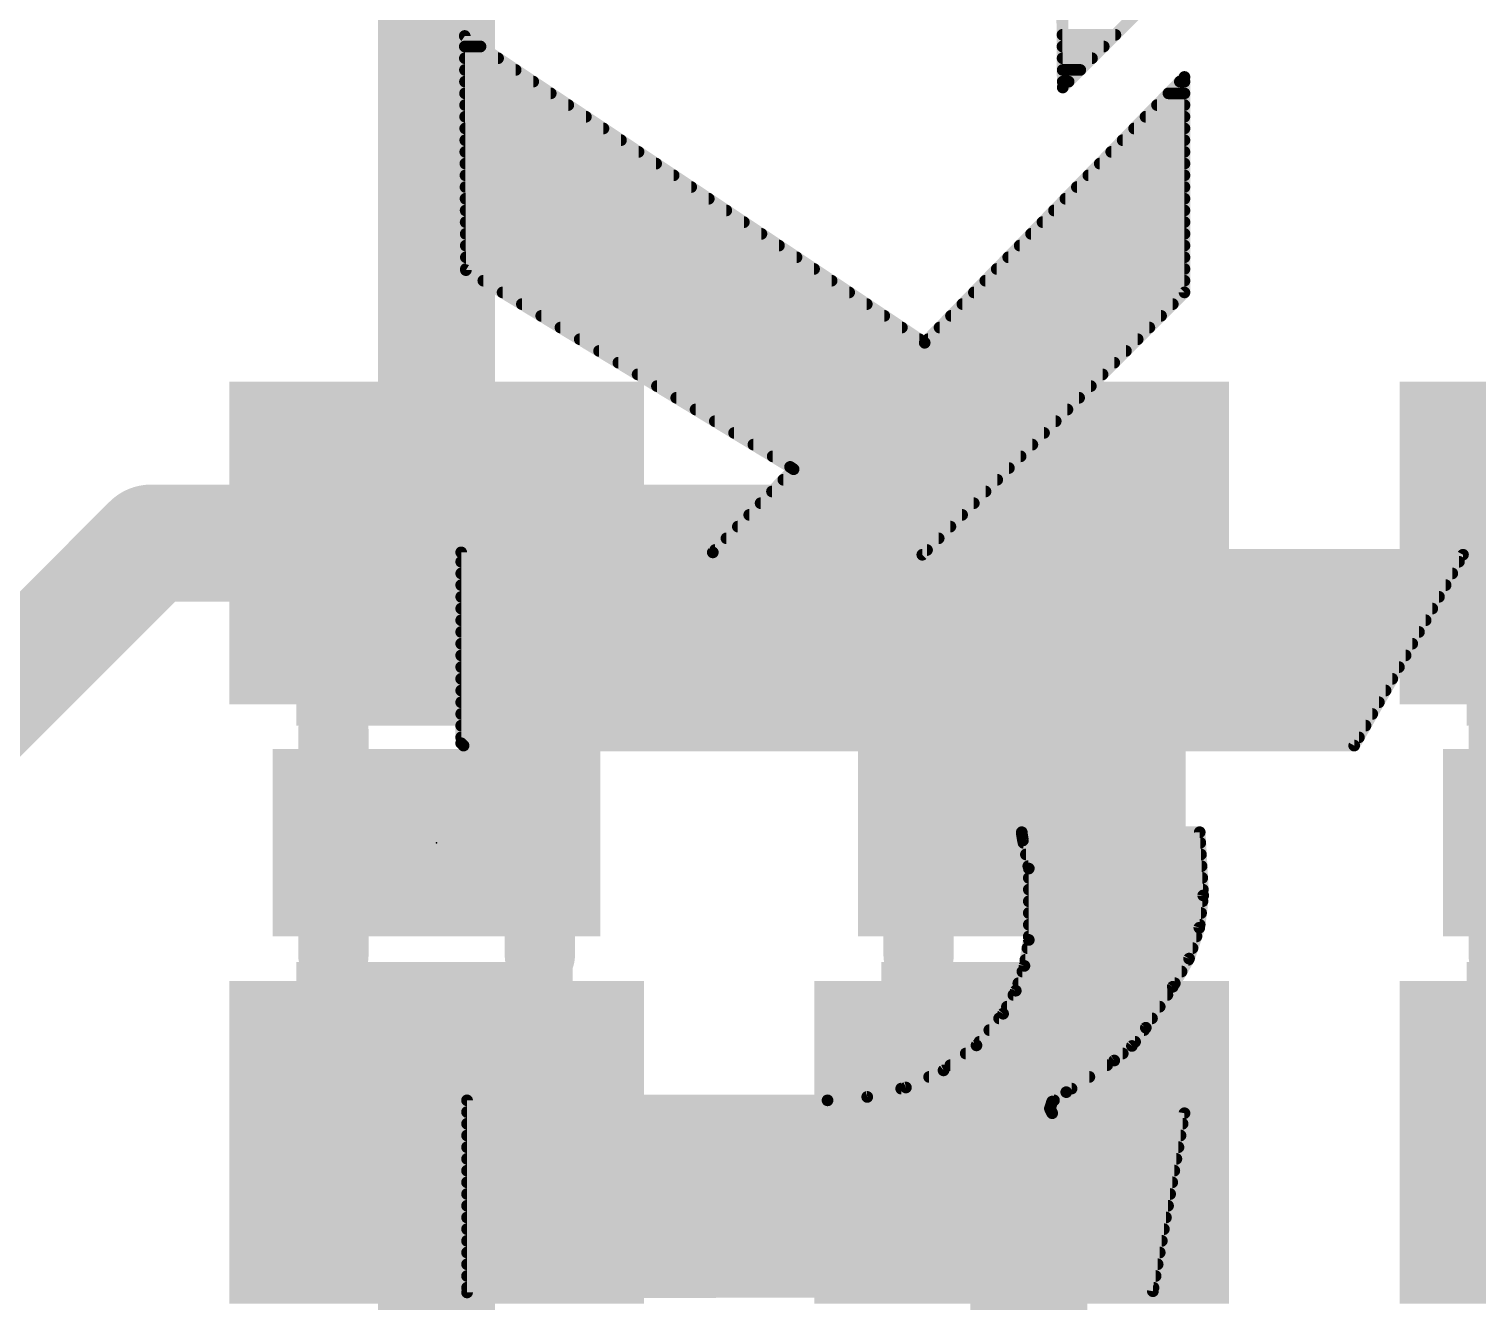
# Model space of a CAD drawing. Extents: x -15.4 to 59.8, y -10.2 to 15.4.
# Drawn here: x 6.735 to 9.878, y 6.626 to 9.385 of the extents above; entities that cross this region are included whole.
import ezdxf

# ---------------------------------------------------------------- set-up
doc = ezdxf.new("R2010")
doc.units = 0
for name, color, linetype in [('1', 12, 'CONTINUOUS'), ('21', 41, 'CONTINUOUS'), ('22', 40, 'CONTINUOUS'), ('23', 53, 'CONTINUOUS'), ('51', 53, 'CONTINUOUS')]:
    doc.layers.add(name, color=color, linetype=linetype)

# ---------------------------------------------------------------- blocks, each defined once
blk = doc.blocks.new('RECT')
blk.add_solid([(-0.5, -0.5), (0.5, -0.5), (-0.5, 0.5), (0.5, 0.5)])

msp = doc.modelspace()

# ---------------------------------------------------------------- linework, layer by layer
at = {"layer": '1', "const_width": 0.254}
for points in [[(7.62, 10.28), (7.62, 8.27)], [(5.223, 6.493), (7, 8.27)], [(7.62, 8.27), (7, 8.27)], [(7.62, 8.27), (8.89, 8.27)], [(7.62, 6.97), (7.62, 4.46)], [(8.89, 6.97), (8.905, 6.97)], [(8.905, 6.97), (8.905, 6.335)]]:
    msp.add_lwpolyline(points, dxfattribs=at)
at = {"layer": '1', "const_width": 0.127}
for points in [[(7, 8.3335, 1), (7, 8.2065)], [(7.0449, 8.2251, 1), (6.9551, 8.3149)], [(7.62, 8.3335, 1), (7.62, 8.2065)], [(7.62, 8.2065, 1), (7.62, 8.3335)], [(8.89, 8.2065, 1), (8.89, 8.3335)], [(7.5565, 8.27, 1), (7.6835, 8.27)], [(7.6835, 6.97, 1), (7.5565, 6.97)], [(8.89, 7.0335, 1), (8.89, 6.9065)], [(8.9685, 6.97, 1), (8.8415, 6.97)], [(8.905, 6.9065, 1), (8.905, 7.0335)]]:
    msp.add_lwpolyline(points, format="xyb", dxfattribs=at)
at = {"layer": '22', "const_width": 0.0254}
for points in [[(8.9764, 9.6571), (8.9789, 9.2583)], [(8.9789, 9.2583), (9.2456, 9.525)], [(8.6792, 8.7046), (7.681, 9.3701)], [(7.681, 9.3701), (7.6835, 8.8621)], [(8.9782, 9.3726), (9.0932, 9.3726)], [(7.6811, 9.3472), (7.7153, 9.3472)], [(7.6812, 9.3218), (7.7534, 9.3218)], [(8.9783, 9.3472), (9.0678, 9.3472)], [(8.9785, 9.3218), (9.0424, 9.3218)], [(7.6814, 9.2964), (7.7915, 9.2964)], [(8.9787, 9.2964), (9.017, 9.2964)], [(7.6815, 9.271), (7.8296, 9.271)], [(9.2431, 9.2812), (8.6792, 8.7046)], [(8.9788, 9.271), (8.9916, 9.271)], [(9.2331, 9.271), (9.2431, 9.271)], [(9.2431, 8.8138), (9.2431, 9.2812)], [(7.6816, 9.2456), (7.8677, 9.2456)], [(9.2083, 9.2456), (9.2431, 9.2456)], [(7.6817, 9.2202), (7.9058, 9.2202)], [(9.1834, 9.2202), (9.2431, 9.2202)], [(7.6819, 9.1948), (7.9439, 9.1948)], [(7.682, 9.1694), (7.982, 9.1694)], [(9.1338, 9.1694), (9.2431, 9.1694)], [(9.1586, 9.1948), (9.2431, 9.1948)], [(7.6821, 9.144), (8.0201, 9.144)], [(9.1089, 9.144), (9.2431, 9.144)], [(7.6822, 9.1186), (8.0582, 9.1186)], [(9.0841, 9.1186), (9.2431, 9.1186)], [(7.6824, 9.0932), (8.0963, 9.0932)], [(9.0592, 9.0932), (9.2431, 9.0932)], [(7.6825, 9.0678), (8.1344, 9.0678)], [(7.6826, 9.0424), (8.1725, 9.0424)], [(9.0096, 9.0424), (9.2431, 9.0424)], [(9.0344, 9.0678), (9.2431, 9.0678)], [(7.6827, 9.017), (8.2106, 9.017)], [(8.9847, 9.017), (9.2431, 9.017)], [(7.6829, 8.9916), (8.2487, 8.9916)], [(8.9599, 8.9916), (9.2431, 8.9916)], [(7.683, 8.9662), (8.2868, 8.9662)], [(8.935, 8.9662), (9.2431, 8.9662)], [(7.6831, 8.9408), (8.3249, 8.9408)], [(7.6832, 8.9154), (8.363, 8.9154)], [(8.8854, 8.9154), (9.2431, 8.9154)], [(8.9102, 8.9408), (9.2431, 8.9408)], [(7.6834, 8.89), (8.4011, 8.89)], [(8.8605, 8.89), (9.2431, 8.89)], [(7.6835, 8.8646), (8.4392, 8.8646)], [(7.6835, 8.8621), (8.3871, 8.4353)], [(8.8357, 8.8646), (9.2431, 8.8646)], [(7.7213, 8.8392), (8.4773, 8.8392)], [(8.8108, 8.8392), (9.2431, 8.8392)], [(7.7631, 8.8138), (8.5154, 8.8138)], [(7.805, 8.7884), (8.5535, 8.7884)], [(8.6741, 8.2448), (9.2431, 8.8138)], [(8.7612, 8.7884), (9.2177, 8.7884)], [(8.786, 8.8138), (9.2431, 8.8138)], [(7.8469, 8.763), (8.5916, 8.763)], [(8.7363, 8.763), (9.1923, 8.763)], [(7.8887, 8.7376), (8.6297, 8.7376)], [(8.7115, 8.7376), (9.1669, 8.7376)], [(7.9306, 8.7122), (8.6678, 8.7122)], [(8.6866, 8.7122), (9.1415, 8.7122)], [(7.9725, 8.6868), (9.1161, 8.6868)], [(8.0144, 8.6614), (9.0907, 8.6614)], [(8.0562, 8.636), (9.0653, 8.636)], [(8.0981, 8.6106), (9.0399, 8.6106)], [(8.14, 8.5852), (9.0145, 8.5852)], [(8.1819, 8.5598), (8.9891, 8.5598)], [(8.2237, 8.5344), (8.9637, 8.5344)], [(8.2656, 8.509), (8.9383, 8.509)], [(8.3075, 8.4836), (8.9129, 8.4836)], [(8.3493, 8.4582), (8.8875, 8.4582)], [(8.3947, 8.4303), (8.2194, 8.2499)], [(8.3871, 8.4353), (8.3947, 8.4303)], [(8.3909, 8.4328), (8.8621, 8.4328)], [(8.3478, 8.382), (8.8113, 8.382)], [(8.3725, 8.4074), (8.8367, 8.4074)], [(8.3231, 8.3566), (8.7859, 8.3566)], [(8.2984, 8.3312), (8.7605, 8.3312)], [(8.2737, 8.3058), (8.7351, 8.3058)], [(8.2244, 8.255), (8.6843, 8.255)], [(8.249, 8.2804), (8.7097, 8.2804)], [(8.2194, 8.2499), (7.6733, 8.2499)], [(7.6733, 8.2499), (7.6733, 7.8359)], [(7.6733, 8.2296), (9.8389, 8.2296)], [(9.8476, 8.2448), (8.6741, 8.2448)], [(9.6114, 7.8308), (9.8476, 8.2448)], [(7.6733, 8.2042), (9.8244, 8.2042)], [(7.6733, 8.1788), (9.8099, 8.1788)], [(7.6733, 8.1534), (9.7955, 8.1534)], [(7.6733, 8.128), (9.781, 8.128)], [(7.6733, 8.1026), (9.7665, 8.1026)], [(7.6733, 8.0772), (9.752, 8.0772)], [(7.6733, 8.0518), (9.7375, 8.0518)], [(7.6733, 8.0264), (9.723, 8.0264)], [(7.6733, 8.001), (9.7085, 8.001)], [(7.6733, 7.9756), (9.694, 7.9756)], [(7.6733, 7.9502), (9.6795, 7.9502)], [(7.6733, 7.9248), (9.665, 7.9248)], [(7.6733, 7.8994), (9.6505, 7.8994)], [(7.6733, 7.874), (9.636, 7.874)], [(7.6733, 7.8486), (9.6216, 7.8486)], [(7.6733, 7.8359), (7.6784, 7.8308)], [(7.6784, 7.8308), (9.6114, 7.8308)], [(9.2761, 7.6429), (8.89, 7.6429)], [(8.89, 7.6429), (8.89, 7.6403)], [(8.89, 7.6403), (8.8925, 7.6251)], [(8.8925, 7.6251), (8.9052, 7.5641)], [(9.2837, 7.5057), (9.2761, 7.6429)], [(8.8936, 7.62), (9.2774, 7.62)], [(8.8989, 7.5946), (9.2788, 7.5946)], [(8.9041, 7.5692), (9.2802, 7.5692)], [(8.9052, 7.5641), (8.9052, 7.4092)], [(8.9052, 7.5438), (9.2816, 7.5438)], [(8.9052, 7.5184), (9.283, 7.5184)], [(9.2753, 7.4356), (9.2837, 7.5057)], [(8.9052, 7.493), (9.2822, 7.493)], [(8.9052, 7.4676), (9.2791, 7.4676)], [(8.9052, 7.4422), (9.2761, 7.4422)], [(8.9052, 7.4092), (8.8957, 7.353)], [(8.9052, 7.4168), (9.269, 7.4168)], [(9.253, 7.3687), (9.2753, 7.4356)], [(8.9022, 7.3914), (9.2605, 7.3914)], [(8.8957, 7.353), (8.8769, 7.2991)], [(8.8979, 7.366), (9.2514, 7.366)], [(9.2177, 7.3076), (9.253, 7.3687)], [(8.8825, 7.3152), (9.2221, 7.3152)], [(8.8914, 7.3406), (9.2368, 7.3406)], [(8.8769, 7.2991), (8.8494, 7.2492)], [(8.8718, 7.2898), (9.206, 7.2898)], [(9.1592, 7.2187), (9.2177, 7.3076)], [(8.8494, 7.2492), (8.7917, 7.1805)], [(8.8578, 7.2644), (9.1893, 7.2644)], [(8.8408, 7.239), (9.1726, 7.239)], [(9.129, 7.1792), (9.1592, 7.2187)], [(8.7981, 7.1882), (9.1359, 7.1882)], [(8.8195, 7.2136), (9.1553, 7.2136)], [(8.7917, 7.1805), (8.7202, 7.1262)], [(8.7683, 7.1628), (9.1091, 7.1628)], [(9.0907, 7.1476), (9.129, 7.1792)], [(8.7202, 7.1262), (8.6385, 7.0891)], [(8.7349, 7.1374), (9.0752, 7.1374)], [(8.9865, 7.079), (9.0907, 7.1476)], [(8.6889, 7.112), (9.0366, 7.112)], [(8.4684, 7.0612), (7.686, 7.0612)], [(7.686, 7.0612), (7.686, 6.6446)], [(8.5545, 7.0686), (8.4684, 7.0612)], [(8.4684, 7.0612), (8.9598, 7.0612)], [(8.6385, 7.0891), (8.5545, 7.0686)], [(8.6282, 7.0866), (8.998, 7.0866)], [(8.956, 7.0587), (8.9865, 7.079)], [(7.686, 7.0358), (8.9548, 7.0358)], [(8.951, 7.0434), (8.956, 7.0587)], [(8.956, 7.0333), (8.951, 7.0434)], [(9.2431, 7.0333), (8.956, 7.0333)], [(9.1745, 6.6472), (9.2431, 7.0333)], [(7.686, 7.0104), (9.239, 7.0104)], [(7.686, 6.985), (9.2345, 6.985)], [(7.686, 6.9596), (9.23, 6.9596)], [(7.686, 6.9342), (9.2255, 6.9342)], [(7.686, 6.9088), (9.221, 6.9088)], [(7.686, 6.8834), (9.2165, 6.8834)], [(7.686, 6.858), (9.212, 6.858)], [(7.686, 6.8326), (9.2074, 6.8326)], [(7.686, 6.8072), (9.2029, 6.8072)], [(7.686, 6.7818), (9.1984, 6.7818)], [(7.686, 6.7564), (9.1939, 6.7564)], [(7.686, 6.731), (9.1894, 6.731)], [(7.686, 6.7056), (9.1849, 6.7056)], [(7.686, 6.6802), (9.1804, 6.6802)], [(7.686, 6.6548), (9.1759, 6.6548)], [(7.686, 6.6446), (9.1745, 6.6472)]]:
    msp.add_lwpolyline(points, dxfattribs=at)
at = {"layer": '22', "const_width": 0.0127}
for points in [[(7.6845, 9.3754, 1), (7.6775, 9.3648)], [(7.6873, 9.3701, 1), (7.6747, 9.3701)], [(8.9782, 9.3789, 1), (8.9782, 9.3663)], [(9.0932, 9.3663, 1), (9.0932, 9.3789)], [(7.6811, 9.3536, 1), (7.6811, 9.3409)], [(7.6812, 9.3281, 1), (7.6812, 9.3155)], [(7.7153, 9.3409, 1), (7.7153, 9.3536)], [(7.7534, 9.3155, 1), (7.7534, 9.3281)], [(8.9783, 9.3536, 1), (8.9783, 9.3409)], [(8.9785, 9.3281, 1), (8.9785, 9.3155)], [(9.0424, 9.3155, 1), (9.0424, 9.3281)], [(9.0678, 9.3409, 1), (9.0678, 9.3536)], [(7.6814, 9.3027, 1), (7.6814, 9.2901)], [(7.7915, 9.2901, 1), (7.7915, 9.3027)], [(8.9787, 9.3027, 1), (8.9787, 9.2901)], [(9.017, 9.2901, 1), (9.017, 9.3027)], [(7.6815, 9.2774, 1), (7.6815, 9.2647)], [(7.8296, 9.2647, 1), (7.8296, 9.2774)], [(8.9788, 9.2774, 1), (8.9788, 9.2647)], [(8.9916, 9.2647, 1), (8.9916, 9.2774)], [(9.2331, 9.2774, 1), (9.2331, 9.2647)], [(9.2494, 9.2812, 1), (9.2368, 9.2812)], [(9.2476, 9.2768, 1), (9.2386, 9.2856)], [(9.2431, 9.2647, 1), (9.2431, 9.2774)], [(7.6816, 9.2519, 1), (7.6816, 9.2393)], [(7.8677, 9.2393, 1), (7.8677, 9.2519)], [(8.9744, 9.2628, 1), (8.9834, 9.2538)], [(8.9726, 9.2583, 1), (8.9852, 9.2583)], [(9.2083, 9.2519, 1), (9.2083, 9.2393)], [(9.2431, 9.2393, 1), (9.2431, 9.2519)], [(7.6817, 9.2265, 1), (7.6817, 9.2139)], [(7.9058, 9.2139, 1), (7.9058, 9.2265)], [(9.1834, 9.2265, 1), (9.1834, 9.2139)], [(9.2431, 9.2139, 1), (9.2431, 9.2265)], [(7.6819, 9.2012, 1), (7.6819, 9.1885)], [(7.682, 9.1758, 1), (7.682, 9.1631)], [(7.9439, 9.1885, 1), (7.9439, 9.2012)], [(7.982, 9.1631, 1), (7.982, 9.1758)], [(9.1338, 9.1758, 1), (9.1338, 9.1631)], [(9.1586, 9.2012, 1), (9.1586, 9.1885)], [(9.2431, 9.1885, 1), (9.2431, 9.2012)], [(9.2431, 9.1631, 1), (9.2431, 9.1758)], [(7.6821, 9.1503, 1), (7.6821, 9.1377)], [(8.0201, 9.1377, 1), (8.0201, 9.1503)], [(9.1089, 9.1503, 1), (9.1089, 9.1377)], [(9.2431, 9.1377, 1), (9.2431, 9.1503)], [(7.6822, 9.125, 1), (7.6822, 9.1123)], [(8.0582, 9.1123, 1), (8.0582, 9.125)], [(9.0841, 9.125, 1), (9.0841, 9.1123)], [(9.2431, 9.1123, 1), (9.2431, 9.125)], [(7.6824, 9.0996, 1), (7.6824, 9.0869)], [(8.0963, 9.0869, 1), (8.0963, 9.0996)], [(9.0592, 9.0996, 1), (9.0592, 9.0869)], [(9.2431, 9.0869, 1), (9.2431, 9.0996)], [(7.6825, 9.0741, 1), (7.6825, 9.0615)], [(7.6826, 9.0488, 1), (7.6826, 9.0361)], [(8.1344, 9.0615, 1), (8.1344, 9.0741)], [(8.1725, 9.0361, 1), (8.1725, 9.0488)], [(9.0096, 9.0488, 1), (9.0096, 9.0361)], [(9.0344, 9.0741, 1), (9.0344, 9.0615)], [(9.2431, 9.0615, 1), (9.2431, 9.0741)], [(9.2431, 9.0361, 1), (9.2431, 9.0488)], [(7.6827, 9.0234, 1), (7.6827, 9.0107)], [(8.2106, 9.0107, 1), (8.2106, 9.0234)], [(8.9847, 9.0234, 1), (8.9847, 9.0107)], [(9.2431, 9.0107, 1), (9.2431, 9.0234)], [(7.6829, 8.9979, 1), (7.6829, 8.9853)], [(8.2487, 8.9853, 1), (8.2487, 8.9979)], [(8.9599, 8.9979, 1), (8.9599, 8.9853)], [(9.2431, 8.9853, 1), (9.2431, 8.9979)], [(7.683, 8.9726, 1), (7.683, 8.9599)], [(8.2868, 8.9599, 1), (8.2868, 8.9726)], [(8.935, 8.9726, 1), (8.935, 8.9599)], [(9.2431, 8.9599, 1), (9.2431, 8.9726)], [(7.6831, 8.9472, 1), (7.6831, 8.9345)], [(7.6832, 8.9217, 1), (7.6832, 8.9091)], [(8.3249, 8.9345, 1), (8.3249, 8.9472)], [(8.363, 8.9091, 1), (8.363, 8.9217)], [(8.8854, 8.9217, 1), (8.8854, 8.9091)], [(8.9102, 8.9472, 1), (8.9102, 8.9345)], [(9.2431, 8.9345, 1), (9.2431, 8.9472)], [(9.2431, 8.9091, 1), (9.2431, 8.9217)], [(7.6834, 8.8963, 1), (7.6834, 8.8837)], [(8.4011, 8.8837, 1), (8.4011, 8.8963)], [(8.8605, 8.8963, 1), (8.8605, 8.8837)], [(9.2431, 8.8837, 1), (9.2431, 8.8963)], [(7.6835, 8.871, 1), (7.6835, 8.8583)], [(7.6868, 8.8675, 1), (7.6802, 8.8567)], [(7.6772, 8.8621, 1), (7.6898, 8.8621)], [(8.4392, 8.8583, 1), (8.4392, 8.871)], [(8.8357, 8.871, 1), (8.8357, 8.8583)], [(9.2431, 8.8583, 1), (9.2431, 8.871)], [(7.7213, 8.8455, 1), (7.7213, 8.8329)], [(8.4773, 8.8329, 1), (8.4773, 8.8455)], [(8.8108, 8.8455, 1), (8.8108, 8.8329)], [(9.2431, 8.8329, 1), (9.2431, 8.8455)], [(7.7631, 8.8201, 1), (7.7631, 8.8075)], [(7.805, 8.7948, 1), (7.805, 8.7821)], [(8.5154, 8.8075, 1), (8.5154, 8.8201)], [(8.5535, 8.7821, 1), (8.5535, 8.7948)], [(8.7612, 8.7948, 1), (8.7612, 8.7821)], [(8.786, 8.8201, 1), (8.786, 8.8075)], [(9.2177, 8.7821, 1), (9.2177, 8.7948)], [(9.2368, 8.8138, 1), (9.2494, 8.8138)], [(9.2476, 8.8093, 1), (9.2386, 8.8183)], [(9.2431, 8.8075, 1), (9.2431, 8.8201)], [(7.8469, 8.7693, 1), (7.8469, 8.7567)], [(8.5916, 8.7567, 1), (8.5916, 8.7693)], [(8.7363, 8.7693, 1), (8.7363, 8.7567)], [(9.1923, 8.7567, 1), (9.1923, 8.7693)], [(7.8887, 8.7439, 1), (7.8887, 8.7313)], [(8.6297, 8.7313, 1), (8.6297, 8.7439)], [(8.7115, 8.7439, 1), (8.7115, 8.7313)], [(9.1669, 8.7313, 1), (9.1669, 8.7439)], [(7.9306, 8.7186, 1), (7.9306, 8.7059)], [(8.6678, 8.7059, 1), (8.6678, 8.7186)], [(8.6747, 8.709, 1), (8.6837, 8.7002)], [(8.6757, 8.6993, 1), (8.6827, 8.7099)], [(8.6866, 8.7186, 1), (8.6866, 8.7059)], [(9.1415, 8.7059, 1), (9.1415, 8.7186)], [(7.9725, 8.6931, 1), (7.9725, 8.6805)], [(9.1161, 8.6805, 1), (9.1161, 8.6931)], [(8.0144, 8.6677, 1), (8.0144, 8.6551)], [(8.0562, 8.6424, 1), (8.0562, 8.6297)], [(9.0653, 8.6297, 1), (9.0653, 8.6424)], [(9.0907, 8.6551, 1), (9.0907, 8.6677)], [(8.0981, 8.6169, 1), (8.0981, 8.6043)], [(9.0399, 8.6043, 1), (9.0399, 8.6169)], [(8.14, 8.5915, 1), (8.14, 8.5789)], [(9.0145, 8.5789, 1), (9.0145, 8.5915)], [(8.1819, 8.5662, 1), (8.1819, 8.5535)], [(8.9891, 8.5535, 1), (8.9891, 8.5662)], [(8.2237, 8.5407, 1), (8.2237, 8.5281)], [(8.2656, 8.5153, 1), (8.2656, 8.5027)], [(8.9383, 8.5027, 1), (8.9383, 8.5153)], [(8.9637, 8.5281, 1), (8.9637, 8.5407)], [(8.3075, 8.49, 1), (8.3075, 8.4773)], [(8.9129, 8.4773, 1), (8.9129, 8.49)], [(8.3493, 8.4645, 1), (8.3493, 8.4519)], [(8.8875, 8.4519, 1), (8.8875, 8.4645)], [(8.3906, 8.4406, 1), (8.3836, 8.43)], [(8.3838, 8.4299, 1), (8.3904, 8.4407)], [(8.3909, 8.4391, 1), (8.3909, 8.4265)], [(8.3993, 8.4259, 1), (8.3901, 8.4347)], [(8.3912, 8.425, 1), (8.3982, 8.4356)], [(8.8621, 8.4265, 1), (8.8621, 8.4391)], [(8.3478, 8.3883, 1), (8.3478, 8.3757)], [(8.3725, 8.4138, 1), (8.3725, 8.4011)], [(8.8113, 8.3757, 1), (8.8113, 8.3883)], [(8.8367, 8.4011, 1), (8.8367, 8.4138)], [(8.3231, 8.3629, 1), (8.3231, 8.3503)], [(8.7859, 8.3503, 1), (8.7859, 8.3629)], [(8.2984, 8.3376, 1), (8.2984, 8.3249)], [(8.7605, 8.3249, 1), (8.7605, 8.3376)], [(8.2737, 8.3121, 1), (8.2737, 8.2995)], [(8.7351, 8.2995, 1), (8.7351, 8.3121)], [(8.2244, 8.2614, 1), (8.2244, 8.2487)], [(8.249, 8.2867, 1), (8.249, 8.2741)], [(8.6843, 8.2487, 1), (8.6843, 8.2614)], [(8.7097, 8.2741, 1), (8.7097, 8.2867)], [(7.6797, 8.2499, 1), (7.6669, 8.2499)], [(7.6733, 8.2359, 1), (7.6733, 8.2233)], [(7.6733, 8.2562, 1), (7.6733, 8.2436)], [(8.2148, 8.2543, 1), (8.224, 8.2455)], [(8.2194, 8.2436, 1), (8.2194, 8.2562)], [(8.6696, 8.2493, 1), (8.6786, 8.2403)], [(8.6741, 8.2511, 1), (8.6741, 8.2385)], [(9.8389, 8.2233, 1), (9.8389, 8.2359)], [(9.8531, 8.2417, 1), (9.8421, 8.2479)], [(9.8476, 8.2385, 1), (9.8476, 8.2511)], [(7.6733, 8.2105, 1), (7.6733, 8.1979)], [(9.8244, 8.1979, 1), (9.8244, 8.2105)], [(7.6733, 8.1852, 1), (7.6733, 8.1725)], [(9.8099, 8.1725, 1), (9.8099, 8.1852)], [(7.6733, 8.1597, 1), (7.6733, 8.1471)], [(7.6733, 8.1343, 1), (7.6733, 8.1217)], [(9.781, 8.1217, 1), (9.781, 8.1343)], [(9.7955, 8.1471, 1), (9.7955, 8.1597)], [(7.6733, 8.109, 1), (7.6733, 8.0963)], [(9.7665, 8.0963, 1), (9.7665, 8.109)], [(7.6733, 8.0836, 1), (7.6733, 8.0709)], [(9.752, 8.0709, 1), (9.752, 8.0836)], [(7.6733, 8.0581, 1), (7.6733, 8.0455)], [(9.7375, 8.0455, 1), (9.7375, 8.0581)], [(7.6733, 8.0328, 1), (7.6733, 8.0201)], [(9.723, 8.0201, 1), (9.723, 8.0328)], [(7.6733, 7.982, 1), (7.6733, 7.9692)], [(7.6733, 8.0074, 1), (7.6733, 7.9947)], [(9.694, 7.9692, 1), (9.694, 7.982)], [(9.7085, 7.9947, 1), (9.7085, 8.0074)], [(7.6733, 7.9566, 1), (7.6733, 7.9439)], [(9.6795, 7.9439, 1), (9.6795, 7.9566)], [(7.6733, 7.9312, 1), (7.6733, 7.9184)], [(9.665, 7.9184, 1), (9.665, 7.9312)], [(7.6733, 7.9058, 1), (7.6733, 7.893)], [(9.6505, 7.893, 1), (9.6505, 7.9058)], [(7.6733, 7.855, 1), (7.6733, 7.8422)], [(7.6733, 7.8804, 1), (7.6733, 7.8677)], [(9.6216, 7.8422, 1), (9.6216, 7.855)], [(9.636, 7.8677, 1), (9.636, 7.8804)], [(7.6669, 7.8359, 1), (7.6797, 7.8359)], [(7.6778, 7.8404, 1), (7.6688, 7.8314)], [(7.6784, 7.8372, 1), (7.6784, 7.8244)], [(7.6739, 7.8263, 1), (7.6829, 7.8353)], [(9.6059, 7.8339, 1), (9.6169, 7.8277)], [(9.6114, 7.8244, 1), (9.6114, 7.8372)], [(8.89, 7.6493, 1), (8.89, 7.6365)], [(8.8963, 7.6413, 1), (8.8837, 7.6393)], [(8.8963, 7.6429, 1), (8.8837, 7.6429)], [(8.8837, 7.6403, 1), (8.8963, 7.6403)], [(8.8987, 7.6264, 1), (8.8863, 7.6238)], [(9.2824, 7.6433, 1), (9.2698, 7.6425)], [(9.2761, 7.6365, 1), (9.2761, 7.6493)], [(8.8862, 7.6241, 1), (8.8988, 7.6261)], [(8.8936, 7.6264, 1), (8.8936, 7.6136)], [(8.8989, 7.601, 1), (8.8989, 7.5883)], [(9.2774, 7.6136, 1), (9.2774, 7.6264)], [(9.2788, 7.5883, 1), (9.2788, 7.601)], [(8.9041, 7.5756, 1), (8.9041, 7.5629)], [(8.9116, 7.5641, 1), (8.8989, 7.5641)], [(9.2802, 7.5629, 1), (9.2802, 7.5756)], [(8.9052, 7.5502, 1), (8.9052, 7.5374)], [(8.899, 7.5628, 1), (8.9114, 7.5654)], [(9.2816, 7.5374, 1), (9.2816, 7.5502)], [(8.9052, 7.5248, 1), (8.9052, 7.5121)], [(9.29, 7.5049, 1), (9.2774, 7.5065)], [(9.2774, 7.5053, 1), (9.29, 7.5061)], [(9.283, 7.5121, 1), (9.283, 7.5248)], [(8.9052, 7.4994, 1), (8.9052, 7.4867)], [(8.9052, 7.474, 1), (8.9052, 7.4612)], [(9.2791, 7.4612, 1), (9.2791, 7.474)], [(9.2822, 7.4867, 1), (9.2822, 7.4994)], [(8.9052, 7.4486, 1), (8.9052, 7.4359)], [(9.2761, 7.4359, 1), (9.2761, 7.4486)], [(8.9052, 7.4232, 1), (8.9052, 7.4104)], [(8.9115, 7.4081, 1), (8.8989, 7.4103)], [(9.269, 7.4364, 1), (9.2816, 7.4349)], [(9.269, 7.4104, 1), (9.269, 7.4232)], [(9.2813, 7.4336, 1), (9.2693, 7.4377)], [(8.9022, 7.3978, 1), (8.9022, 7.385)], [(8.8989, 7.4092, 1), (8.9116, 7.4092)], [(9.2605, 7.385, 1), (9.2605, 7.3978)], [(8.8894, 7.354, 1), (8.9019, 7.3519)], [(8.9017, 7.3509, 1), (8.8897, 7.3551)], [(8.8979, 7.3724, 1), (8.8979, 7.3597)], [(9.247, 7.3707, 1), (9.259, 7.3667)], [(9.2585, 7.3655, 1), (9.2475, 7.3719)], [(9.2514, 7.3597, 1), (9.2514, 7.3724)], [(8.8825, 7.3216, 1), (8.8825, 7.3088)], [(8.8914, 7.347, 1), (8.8914, 7.3342)], [(9.2221, 7.3088, 1), (9.2221, 7.3216)], [(9.2368, 7.3342, 1), (9.2368, 7.347)], [(8.8718, 7.2962, 1), (8.8718, 7.2835)], [(8.8709, 7.3012, 1), (8.8829, 7.297)], [(8.8825, 7.2961, 1), (8.8714, 7.3022)], [(9.206, 7.2835, 1), (9.206, 7.2962)], [(9.2122, 7.3108, 1), (9.2232, 7.3044)], [(9.223, 7.3041, 1), (9.2124, 7.3111)], [(8.8543, 7.2451, 1), (8.8445, 7.2533)], [(8.8578, 7.2708, 1), (8.8578, 7.258)], [(9.1893, 7.258, 1), (9.1893, 7.2708)], [(8.8408, 7.2454, 1), (8.8408, 7.2327)], [(8.8438, 7.2523, 1), (8.855, 7.2461)], [(9.1642, 7.2148, 1), (9.1542, 7.2226)], [(9.1726, 7.2327, 1), (9.1726, 7.2454)], [(8.7981, 7.1946, 1), (8.7981, 7.1818)], [(8.8195, 7.22, 1), (8.8195, 7.2073)], [(9.1359, 7.1818, 1), (9.1359, 7.1946)], [(9.1539, 7.2222, 1), (9.1645, 7.2152)], [(9.1553, 7.2073, 1), (9.1553, 7.22)], [(8.7683, 7.1692, 1), (8.7683, 7.1565)], [(8.7868, 7.1846, 1), (8.7965, 7.1764)], [(8.7955, 7.1754, 1), (8.7878, 7.1856)], [(9.1091, 7.1565, 1), (9.1091, 7.1692)], [(9.124, 7.1831, 1), (9.134, 7.1754)], [(9.133, 7.1744, 1), (9.125, 7.1841)], [(8.7163, 7.1313, 1), (8.724, 7.1212)], [(8.7228, 7.1205, 1), (8.7176, 7.132)], [(8.7349, 7.1438, 1), (8.7349, 7.1311)], [(9.0752, 7.1311, 1), (9.0752, 7.1438)], [(9.0867, 7.1525, 1), (9.0947, 7.1427)], [(9.0942, 7.1423, 1), (9.0872, 7.1529)], [(8.6889, 7.1184, 1), (8.6889, 7.1056)], [(9.0366, 7.1056, 1), (9.0366, 7.1184)], [(7.6924, 7.0612, 1), (7.6796, 7.0612)], [(7.686, 7.0676, 1), (7.686, 7.0549)], [(8.4679, 7.0675, 1), (8.4689, 7.0549)], [(8.4684, 7.0676, 1), (8.4684, 7.0549)], [(8.4684, 7.0549, 1), (8.4684, 7.0676)], [(8.553, 7.0748, 1), (8.556, 7.0625)], [(8.5551, 7.0623, 1), (8.554, 7.075)], [(8.6282, 7.093, 1), (8.6282, 7.0803)], [(8.6359, 7.0949, 1), (8.6411, 7.0833)], [(8.64, 7.0829, 1), (8.637, 7.0953)], [(8.9598, 7.0549, 1), (8.9598, 7.0676)], [(8.983, 7.0843, 1), (8.99, 7.0737)], [(8.99, 7.0737, 1), (8.983, 7.0843)], [(8.998, 7.0803, 1), (8.998, 7.093)], [(7.686, 7.0422, 1), (7.686, 7.0294)], [(8.9567, 7.0462, 1), (8.9453, 7.0406)], [(8.945, 7.0454, 1), (8.957, 7.0414)], [(8.9525, 7.064, 1), (8.9595, 7.0534)], [(8.956, 7.0397, 1), (8.956, 7.027)], [(8.962, 7.0567, 1), (8.95, 7.0607)], [(8.9503, 7.0305, 1), (8.9617, 7.0361)], [(8.9548, 7.0294, 1), (8.9548, 7.0422)], [(9.2494, 7.0322, 1), (9.2368, 7.0344)], [(9.2431, 7.027, 1), (9.2431, 7.0397)], [(7.686, 7.0168, 1), (7.686, 7.0041)], [(9.239, 7.0041, 1), (9.239, 7.0168)], [(7.686, 6.9914, 1), (7.686, 6.9787)], [(9.2345, 6.9787, 1), (9.2345, 6.9914)], [(7.686, 6.966, 1), (7.686, 6.9532)], [(7.686, 6.9406, 1), (7.686, 6.9279)], [(9.2255, 6.9279, 1), (9.2255, 6.9406)], [(9.23, 6.9532, 1), (9.23, 6.966)], [(7.686, 6.9152, 1), (7.686, 6.9024)], [(9.221, 6.9024, 1), (9.221, 6.9152)], [(7.686, 6.8898, 1), (7.686, 6.877)], [(9.2165, 6.877, 1), (9.2165, 6.8898)], [(7.686, 6.8644, 1), (7.686, 6.8517)], [(9.212, 6.8517, 1), (9.212, 6.8644)], [(7.686, 6.839, 1), (7.686, 6.8262)], [(9.2074, 6.8262, 1), (9.2074, 6.839)], [(7.686, 6.8136, 1), (7.686, 6.8008)], [(7.686, 6.7882, 1), (7.686, 6.7755)], [(9.1984, 6.7755, 1), (9.1984, 6.7882)], [(9.2029, 6.8008, 1), (9.2029, 6.8136)], [(7.686, 6.7628, 1), (7.686, 6.75)], [(9.1939, 6.75, 1), (9.1939, 6.7628)], [(7.686, 6.7374, 1), (7.686, 6.7247)], [(9.1894, 6.7247, 1), (9.1894, 6.7374)], [(7.686, 6.712, 1), (7.686, 6.6993)], [(9.1849, 6.6993, 1), (9.1849, 6.712)], [(7.686, 6.6866, 1), (7.686, 6.6738)], [(7.686, 6.6612, 1), (7.686, 6.6485)], [(9.1759, 6.6485, 1), (9.1759, 6.6612)], [(9.1804, 6.6738, 1), (9.1804, 6.6866)], [(7.6796, 6.6446, 1), (7.6924, 6.6446)], [(7.686, 6.6509, 1), (7.686, 6.6383)], [(9.1682, 6.6483, 1), (9.1808, 6.6461)], [(9.1745, 6.6409, 1), (9.1745, 6.6535)]]:
    msp.add_lwpolyline(points, format="xyb", dxfattribs=at)
at = {"layer": '23'}
for p in [(7.62, 7.62), (8.89, 7.62)]:
    msp.add_point(p, dxfattribs=at)
at = {"layer": '51', "const_width": 0.1524}
for points in [[(7.396, 7.375), (7.396, 7.865)], [(7.844, 7.865), (7.844, 7.375)], [(8.666, 7.375), (8.666, 7.865)], [(9.114, 7.865), (9.114, 7.375)], [(9.936, 7.375), (9.936, 7.865)]]:
    msp.add_lwpolyline(points, dxfattribs=at)
at = {"layer": '51', "const_width": 0.0762}
for points in [[(7.4341, 7.865, 1), (7.3579, 7.865)], [(7.8821, 7.865, 1), (7.8059, 7.865)], [(8.7041, 7.865, 1), (8.6279, 7.865)], [(9.1521, 7.865, 1), (9.0759, 7.865)], [(9.9741, 7.865, 1), (9.8979, 7.865)], [(7.3579, 7.375, 1), (7.4341, 7.375)], [(7.8059, 7.375, 1), (7.8821, 7.375)], [(8.6279, 7.375, 1), (8.7041, 7.375)], [(9.0759, 7.375, 1), (9.1521, 7.375)], [(9.8979, 7.375, 1), (9.9741, 7.375)]]:
    msp.add_lwpolyline(points, format="xyb", dxfattribs=at)

# ---------------------------------------------------------------- block references
at = {"layer": '1', "xscale": 0.7, "yscale": 0.9, "rotation": 270}
for p in [(7.62, 8.27), (8.89, 8.27), (10.16, 8.27), (7.62, 6.97), (8.89, 6.97), (10.16, 6.97)]:
    msp.add_blockref('RECT', p, dxfattribs=at)
at = {"layer": '21', "xscale": 0.4064, "yscale": 0.7112, "rotation": 270}
for p in [(7.62, 7.62), (8.89, 7.62), (10.16, 7.62)]:
    msp.add_blockref('RECT', p, dxfattribs=at)
at = {"layer": '51', "xscale": 0.3, "yscale": 0.5999, "rotation": 270}
for p in [(7.6152, 8.024), (8.8852, 8.024), (10.1552, 8.024), (7.6152, 7.2112), (8.8852, 7.2112), (10.1552, 7.2112)]:
    msp.add_blockref('RECT', p, dxfattribs=at)

doc.saveas('drawing.dxf')
